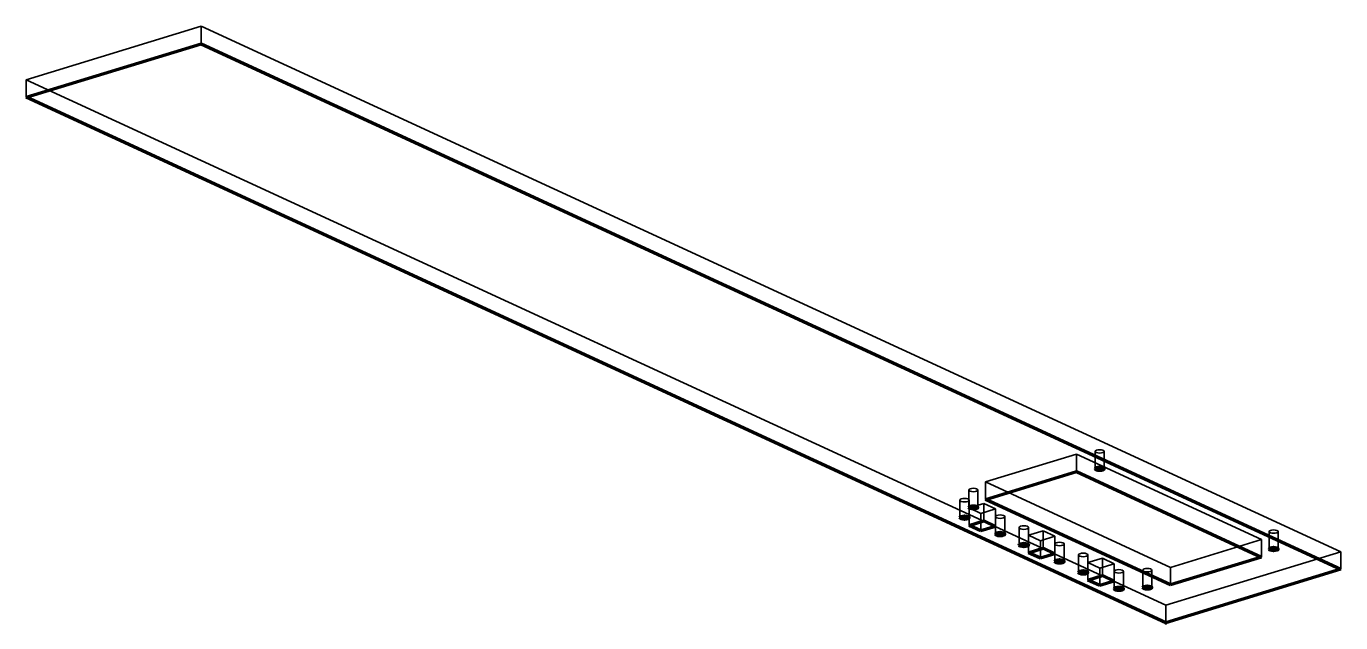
# Model space of a CAD drawing. Header units: inches. Extents: x -15.1 to 2.3, y 0 to 7.9.
import ezdxf

# ---------------------------------------------------------------- set-up
doc = ezdxf.new("R2010")
doc.units = ezdxf.units.IN
doc.header["$MEASUREMENT"] = 0
doc.layers.add('1', color=7, linetype='Continuous', true_color=0xffffff)
doc.layers.add('61', color=7, linetype='Continuous', true_color=0xffffff)

msp = doc.modelspace()

# ---------------------------------------------------------------- linework, layer by layer
at = {"layer": '1', "color": 252, "linetype": 'Continuous', "lineweight": 35}
for p, q in [((-12.822444, 7.930874), (-15.149257, 7.219959)), ((-12.822444, 7.930874), (-12.822444, 7.69916)), ((2.326814, 0.942629), (-12.822444, 7.930874)), ((-12.822444, 7.69916), (-15.149257, 6.988245)), ((2.326814, 0.710915), (-12.822444, 7.69916)), ((-15.149257, 7.219959), (0, 0.231714)), ((-15.149257, 7.219959), (-15.149257, 6.988245)), ((-15.149257, 6.988245), (0, 0)), ((-0.937007, 2.277788), (-0.937007, 2.046074)), ((-0.817007, 2.046074), (-0.817007, 2.277788)), ((-2.397004, 1.871121), (-1.187061, 2.240797)), ((-1.187061, 2.240797), (-1.187061, 2.009083)), ((-1.187061, 2.240797), (1.274694, 1.105207)), ((-2.397004, 1.639407), (-1.187061, 2.009083)), ((-1.187061, 2.009083), (1.274694, 0.873494)), ((-2.616462, 1.764661), (-2.616462, 1.532947)), ((-2.496462, 1.532947), (-2.496462, 1.764661)), ((0.06475, 0.735531), (-2.397004, 1.871121)), ((-2.397004, 1.871121), (-2.397004, 1.639407)), ((-2.737036, 1.629015), (-2.737036, 1.397301)), ((-2.613682, 1.5266), (-2.419781, 1.585843)), ((-2.612036, 1.397301), (-2.612036, 1.629015)), ((-2.419781, 1.585843), (-2.261976, 1.513048)), ((-2.419781, 1.585843), (-2.419781, 1.354129)), ((0.06475, 0.503818), (-2.397004, 1.639407)), ((-2.613682, 1.5266), (-2.613682, 1.294886)), ((-2.455877, 1.453805), (-2.613682, 1.5266)), ((-2.261976, 1.513048), (-2.455877, 1.453805)), ((-2.455877, 1.453805), (-2.455877, 1.222092)), ((-2.263622, 1.410633), (-2.263622, 1.178919)), ((-2.261976, 1.513048), (-2.261976, 1.281335)), ((-2.138622, 1.178919), (-2.138622, 1.410633)), ((-2.613682, 1.294886), (-2.419781, 1.354129)), ((-2.455877, 1.222092), (-2.613682, 1.294886)), ((-2.261976, 1.281335), (-2.455877, 1.222092)), ((-2.419781, 1.354129), (-2.261976, 1.281335)), ((-1.948012, 1.265044), (-1.948012, 1.03333)), ((-1.823012, 1.03333), (-1.823012, 1.265044)), ((-1.824658, 1.162628), (-1.630757, 1.221871)), ((-1.666853, 1.089834), (-1.824658, 1.162628)), ((-1.824658, 1.162628), (-1.824658, 0.930915)), ((-1.472952, 1.149077), (-1.666853, 1.089834)), ((-1.666853, 1.089834), (-1.666853, 0.85812)), ((-1.630757, 1.221871), (-1.472952, 1.149077)), ((-1.630757, 1.221871), (-1.630757, 0.990158)), ((-1.472952, 1.149077), (-1.472952, 0.917363)), ((1.274694, 1.105207), (0.06475, 0.735531)), ((1.274694, 1.105207), (1.274694, 0.873494)), ((1.374152, 1.211667), (1.374152, 0.979953)), ((1.494152, 0.979953), (1.494152, 1.211667)), ((-1.824658, 0.930915), (-1.630757, 0.990158)), ((-1.666853, 0.85812), (-1.824658, 0.930915)), ((-1.472952, 0.917363), (-1.666853, 0.85812)), ((-1.630757, 0.990158), (-1.472952, 0.917363)), ((-1.474598, 1.046661), (-1.474598, 0.814948)), ((-1.349598, 0.814948), (-1.349598, 1.046661)), ((-1.158988, 0.901073), (-1.158988, 0.669359)), ((-1.033988, 0.669359), (-1.033988, 0.901073)), ((0, 0.231714), (2.326814, 0.942629)), ((2.326814, 0.942629), (2.326814, 0.710915)), ((-1.035634, 0.798657), (-0.841733, 0.8579)), ((-0.877829, 0.725863), (-1.035634, 0.798657)), ((-1.035634, 0.798657), (-1.035634, 0.566944)), ((-0.683928, 0.785106), (-0.877829, 0.725863)), ((-0.877829, 0.725863), (-0.877829, 0.494149)), ((-0.841733, 0.8579), (-0.841733, 0.626187)), ((-0.841733, 0.8579), (-0.683928, 0.785106)), ((-0.683928, 0.785106), (-0.683928, 0.553392)), ((0, 0), (2.326814, 0.710915)), ((1.274694, 0.873494), (0.06475, 0.503818)), ((0.06475, 0.735531), (0.06475, 0.503818)), ((-1.035634, 0.566944), (-0.841733, 0.626187)), ((-0.877829, 0.494149), (-1.035634, 0.566944)), ((-0.683928, 0.553392), (-0.877829, 0.494149)), ((-0.841733, 0.626187), (-0.683928, 0.553392)), ((-0.685574, 0.68269), (-0.685574, 0.450977)), ((-0.560574, 0.450977), (-0.560574, 0.68269)), ((-0.305304, 0.69854), (-0.305304, 0.466827)), ((-0.185304, 0.466827), (-0.185304, 0.69854)), ((0, 0.231714), (0, 0))]:
    msp.add_line(p, q, dxfattribs=at)
at = {"layer": '1', "color": 173, "linetype": 'Continuous', "lineweight": 70}
for p, q in [((-15.149257, 6.988245), (-12.822444, 7.69916)), ((-12.822444, 7.69916), (2.326814, 0.710915)), ((0, 0), (-15.149257, 6.988245)), ((-2.397004, 1.639407), (-1.187061, 2.009083)), ((-1.187061, 2.009083), (1.274694, 0.873494)), ((0.06475, 0.503818), (-2.397004, 1.639407)), ((-2.613682, 1.294886), (-2.419781, 1.354129)), ((-2.455877, 1.222092), (-2.613682, 1.294886)), ((-2.261976, 1.281335), (-2.455877, 1.222092)), ((-2.419781, 1.354129), (-2.261976, 1.281335)), ((-1.824658, 0.930915), (-1.630757, 0.990158)), ((-1.666853, 0.85812), (-1.824658, 0.930915)), ((-1.472952, 0.917363), (-1.666853, 0.85812)), ((-1.630757, 0.990158), (-1.472952, 0.917363)), ((2.326814, 0.710915), (0, 0)), ((1.274694, 0.873494), (0.06475, 0.503818)), ((-1.035634, 0.566944), (-0.841733, 0.626187)), ((-0.877829, 0.494149), (-1.035634, 0.566944)), ((-0.683928, 0.553392), (-0.877829, 0.494149)), ((-0.841733, 0.626187), (-0.683928, 0.553392))]:
    msp.add_line(p, q, dxfattribs=at)
at = {"layer": '1', "color": 252, "linetype": 'Continuous', "lineweight": 35}
for centre, major_axis in [((-0.877007, 2.277788), (-0.06, 0)), ((-0.877007, 2.046074), (-0.06, 0)), ((-2.556462, 1.764661), (-0.06, 0)), ((-2.674536, 1.629015), (-0.0625, 0)), ((-2.674536, 1.397301), (-0.0625, 0)), ((-2.556462, 1.532947), (-0.06, 0)), ((-2.201122, 1.410633), (-0.0625, 0)), ((-1.885512, 1.265044), (-0.0625, 0)), ((1.434152, 1.211667), (-0.06, 0)), ((-2.201122, 1.178919), (-0.0625, 0)), ((-1.885512, 1.03333), (-0.0625, 0)), ((-1.412098, 1.046661), (-0.0625, 0)), ((-1.096488, 0.901073), (-0.0625, 0)), ((1.434152, 0.979953), (-0.06, 0)), ((-1.412098, 0.814948), (-0.0625, 0)), ((-0.623074, 0.68269), (-0.0625, 0)), ((-0.245304, 0.69854), (-0.06, 0)), ((-1.096488, 0.669359), (-0.0625, 0)), ((-0.623074, 0.450977), (-0.0625, 0)), ((-0.245304, 0.466827), (-0.06, 0))]:
    msp.add_ellipse(centre, major_axis=major_axis, ratio=0.375419, dxfattribs=at)
at = {"layer": '1', "color": 173, "linetype": 'Continuous', "lineweight": 70}
for centre, major_axis in [((-0.877007, 2.046074), (-0.06, 0)), ((-2.674536, 1.397301), (-0.0625, 0)), ((-2.556462, 1.532947), (-0.06, 0)), ((-2.201122, 1.178919), (-0.0625, 0)), ((-1.885512, 1.03333), (-0.0625, 0)), ((1.434152, 0.979953), (-0.06, 0)), ((-1.412098, 0.814948), (-0.0625, 0)), ((-1.096488, 0.669359), (-0.0625, 0)), ((-0.623074, 0.450977), (-0.0625, 0)), ((-0.245304, 0.466827), (-0.06, 0))]:
    msp.add_ellipse(centre, major_axis=major_axis, ratio=0.375419, dxfattribs=at)
at = {"layer": '61', "color": 23, "linetype": 'Continuous', "lineweight": 70}
msp.add_point((0, 0), dxfattribs=at)

doc.saveas('drawing.dxf')
